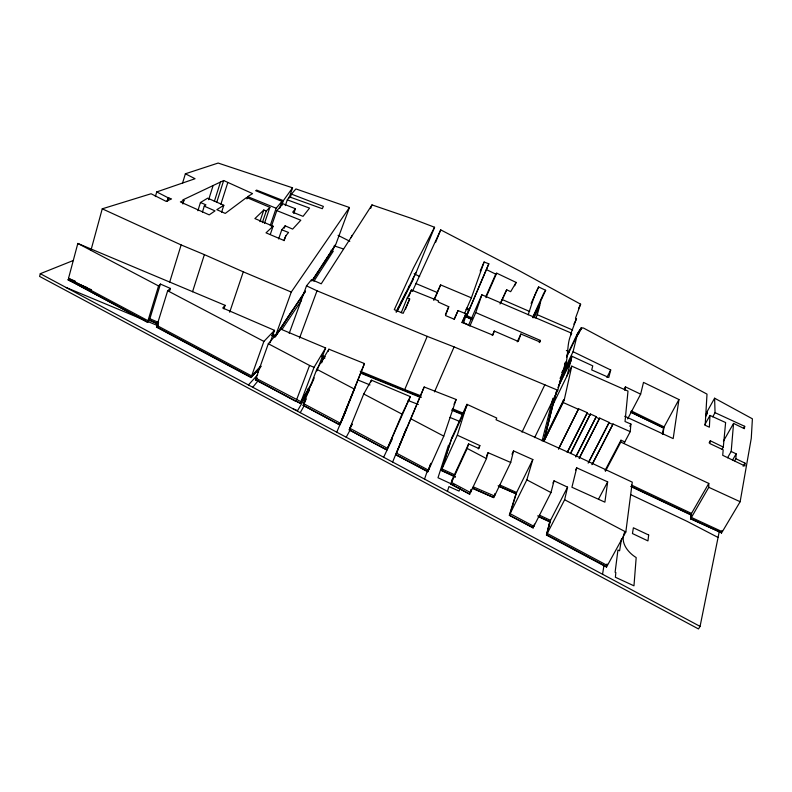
<?xml version="1.0" encoding="UTF-8"?>
<svg xmlns="http://www.w3.org/2000/svg" width="792" height="792" viewBox="0 0 792 792"><rect width="100%" height="100%" fill="white"/><g stroke="black" fill="none" stroke-linecap="round" stroke-linejoin="round"><path stroke-width="1.19" d="M624.799 441.916L620.968 440.213L620.809 442.065L708.781 483.437L691.505 513.434L691.406 517.463L722.314 531.729L740.144 501.722L751.271 438.293L752.4 418.81L714.602 398.208L715.057 412.682L744.688 426.324L744.401 428.7L733.56 423.413L731.184 451.48L736.164 453.846L735.867 458.716L744.975 463.122L744.945 465.993L722.72 455.311L723.165 449.836L709.919 443.599L710.315 440.778L723.304 447.084L722.106 449.173M690.753 518.602L721.641 532.867L690.594 518.879L690.862 514.572L631.986 486.714M690.594 518.879L690.862 514.572M723.304 447.084L725.62 422.542L709.978 415.434L709.365 427.195L705.187 425.284L705.89 412.87L707.286 413.513L705.524 416.661M624.027 443.381L630.224 431.65L630.917 424.086L625.037 421.512L627.997 391.09L571.774 366.161L552.816 404.93L543.995 441.184L543.381 440.906L563.528 400.019L564.152 400.297L543.995 441.184M552.945 482.981L554.034 480.833L567.567 487.139L550.509 520.354L547.262 533.471L607.375 565.508L625.828 531.976L632.283 482.16L579.813 457.538L496.04 419.75L496.742 418.037L466.953 404.326L452.331 436.679L441.273 470.517L455.351 477.031M607.662 481.873L604.89 502.158L571.923 487.258L576.724 467.825L607.662 481.873L598.574 499.019M588.614 462.459L609.177 422.433L599.673 418.077L579.378 457.727M627.65 418.948L640.649 394.159L643.5 382.397L678.942 399.544L673.18 438.6L624.739 416.245M537.669 515.879L549.866 521.601L546.45 535.055L606.504 567.082L606.989 563.963M606.504 567.082L606.999 564.686M602.554 574.259L603.999 565.27M621.542 538.758L619.601 550.796L617.928 550.024L615.117 572.25L615.829 572.557L615.394 577.259L633.966 585.823L636.184 557.558C627.977 552.568 619.71 542.352 624.65 532.254M561.667 372.577C570.309 360.805 565.181 345.965 571.616 333.204L481.873 294.782L468.696 324.868M481.873 294.782L475.764 312.592L540.293 340.392L540.025 341.976L520.879 334.016L517.255 341.847M662.894 434.115L664.112 426.918L678.942 399.544M662.389 434.214L663.548 427.947L630.779 411.969M624.809 390.367L625.423 386.882L640.649 394.159M570.626 453.568L590.416 414.018L596.237 416.651L575.824 457.033M721.472 533.145L722.116 530.452M535.808 318.018C540.094 309.108 539.59 298.485 545.658 290.278L538.659 286.961C533.848 295.782 531.422 305.474 528.155 314.8M558.538 449.173L578.596 408.811L587.238 412.662L587.08 413.434L567.498 452.163M73.507 260.42L40.293 273.705L39.6 276.418L698.504 628.947L700.069 626.383L719.284 531.472M579.17 458.568L599.673 418.077M543.847 441.243L562.983 402.435L563.528 400.019M564.152 400.297L571.774 366.161M547.262 533.471L564.637 499.752L567.567 487.139M592.347 464.181L613.048 424.007L630.224 431.65M543.579 441.441L556.578 390.872M543.758 441.065L552.153 406.286M473.309 486.862L494.515 496.02L510.721 462.469L513.553 450.905L532.828 459.538L526.828 479.853L510.117 513.681L533.857 526.333L550.984 492.565L554.034 480.833M542.104 440.897L552.905 398.277M560.073 378.398L573.062 351.707L577.665 333.264L581.1 328.037L583.427 327.997L707.009 394.119L705.959 411.87L707.207 412.464L707.286 413.513M546.45 535.055L549.866 521.601M573.062 351.707L610.701 369.963L608.791 377.467L591.723 369.923L592.753 365.864L571.992 356.281L559.399 382.14M472.557 488.436L493.762 497.594L494.762 494M494.515 496.02L495.079 493.832M158.212 323.829L149.48 320.008L147.49 322.344L68.171 279.675L87.15 287.585M169.686 290.733L170.399 288.427L160.43 284.071L149.876 318.701L147.985 320.71L68.518 278.368L77.824 243.451L225.106 305.336L223.938 308.86M466.953 404.326L457.311 435.194L479.843 445.579L478.903 448.519L468.607 443.926L453.034 477.734L451.519 482.457L470.468 492.555L486.466 458.598L488.06 452.678L510.721 462.469M566.973 375.972L571.992 356.281M91.021 250.034L102.247 208.821L151.074 193.753L166.082 201.346L171.518 198.931L168.151 197.802L167.112 201.287M498.138 485.734L515.998 493.743L509.335 515.265L533.056 527.918L533.659 525.69M533.056 527.918L533.818 525.373M533.857 526.333L534.461 524.106M566.478 362.677L565.538 362.281L557.756 390.228L534.62 437.63M452.301 479.318L450.787 484.051L469.715 494.149L471.012 489.703M470.468 492.555L471.329 489.466M552.816 404.93L556.766 390.961M155.371 196.574L156.727 191.921L195.07 178.725L185.377 173.785L182.556 183.15M167.706 201.029L168.736 197.545M182.893 203.97L183.942 200.515L182.784 199.93L223.661 180.526L252.559 193.604L247.688 196.624L246.926 198.921M147.49 322.344L149.48 320.008M147.985 320.71L158.558 285.952L160.43 284.071M510.117 513.681L516.602 492.505L532.828 459.538M169.656 282.219L181.14 244.936L102.247 208.821M260.172 367.587L251.054 377.556L156.47 327.126L158.39 325.146M170.399 288.427L167.676 290.763L156.965 325.502L251.628 375.943L260.746 366.003M197.891 210.731L200.445 202.514L207.692 198.158L223.809 205.286L221.582 212.226M202.425 212.058L204.267 206.167L205.92 204.851L200.445 202.514M451.519 482.457L467.191 448.45L468.607 443.926M208.662 199.703L213.048 185.714M214.335 201.455L220.523 181.883M216.76 202.287L223.661 180.526M192.545 291.753L204.376 254.628L181.14 244.936M220.879 204.237L227.819 182.487M441.273 470.517L451.648 438.194L452.301 438.125L451.648 438.194M447.43 491.337L448.965 486.565L459.073 491.08L460.093 487.981M465.656 316.523L463.657 322.681L468.052 324.849M259.895 221.621L263.805 210.019L266.26 211.019L269.884 207.346L246.619 197.465L225.255 213.414L216.82 209.672L223.809 205.286M424.195 386.991L396.465 453.123L428.522 470.2L443.787 436.135L456.152 399.475L424.195 386.991L403.781 435.046M229.69 312.197L243.283 271.834L204.376 254.628M262.34 222.611L266.26 211.019M264.439 223.433L269.884 207.346M270.29 225.413L276.151 208.237L281.982 201.386L255.687 190.704L256.608 190.11L283.348 200.643L292.565 187.823L218.147 163.053L185.377 173.785M271.31 226.68L276.804 210.603L283.021 203.791L295.416 208.742L293.792 213.385M570.547 334.382L576.507 318.671L575.477 318.236L580.625 304.178L519.611 270.933L440.718 229.868L412.424 291.357M270.349 234.264L273.101 226.235L254.895 218.582L263.805 210.019M279.596 208.355L281.982 201.386M281.764 205.276L283.348 200.643M424.532 479.101L427.333 470.953M400.732 442.787L395.782 454.727L427.799 471.794L430.175 464.874M427.799 471.794L430.888 463.29M285.318 205.593L287.308 199.832L289.288 196.832L322.304 208.692L323.383 206.405L291.456 194.109L290.278 197.515M288.971 198.248L292.565 187.823M520.879 334.016L518.295 341.461L494.287 331.046L492.287 335.501M278.616 238.956L281.784 229.799L285.13 225.819L292.654 229.096L300.812 220.225L276.804 210.603M284.318 228.155L285.13 225.819M494.287 331.046L492.872 335.125L461.983 322.393L465.963 313.81L458.063 310.573L454.143 319.176L445.53 315.572L448.747 306.722L438.204 301.99L438.57 300.901L411.444 290.011L407.246 297.96L401.217 312.751M284.1 240.709L285.843 235.788L288.565 232.482L281.784 229.799M251.054 377.556L261.113 366.369M251.628 375.943L263.894 341.411L274.517 330.353L222.72 308.009L225.106 305.336M464.508 313.652L471.379 297.832L484.12 262.003L488.822 263.815L466.775 315.523L472.289 318.236M311.81 383.585L300.356 403.306L255.41 379.883L256.984 377.784M316.85 370.963L325.631 347.955L280.853 329.155L268.32 343.748L255.984 378.259L300.97 401.702L312.296 382.328M270.072 342.758L274.517 330.353M285.843 235.788L283.833 240.421L266.013 232.838L273.101 226.235M291.901 311.117L275.121 337.016L271.755 335.6M272.3 334.075L275.675 335.491L291.268 292.06L349.46 207.504L295.901 188.922L291.456 194.109M289.209 333.333L306.514 285.853L311.563 279.606L321.225 283.813L372.002 204.9L410.721 218.137L434.56 227.264L416.404 271.854L412.78 279.121M471.725 319.522L466.211 316.81L468.765 309.91L466.3 308.969M466.775 315.523L488.822 263.815M299.485 338.233L317.018 290.803L306.514 285.853M349.46 207.504L335.966 243.936L311.761 281.081M364.459 363.558L340.352 423.225L303.683 403.682L316.81 369.28L328.928 349.203L364.459 363.558L345.926 410.603M343.035 417.82L347.718 405.296M351.163 237.65L352.014 235.382M295.941 401.495L255.519 379.556M296.555 399.881L309.563 365.458L268.32 343.748M370.715 208.306L372.002 204.9M300.356 403.306L296.069 401.178M300.97 401.702L314.048 367.31L325.631 347.955M303.069 405.286L339.709 424.829L303.069 405.286L305.286 401.267M312.889 381.308L314.206 377.863M321.651 362.855L323.799 357.222M328.046 351.5L328.928 349.203M340.352 423.225L355.321 386.902M400.049 444.362L404.455 433.481M340.956 422.7L339.709 424.829M349.183 429.878L386.773 449.915L349.183 429.878L352.143 424.373M410.335 396.634L402.009 414.137L387.456 448.322L349.836 428.274L363.746 393.99L371.428 380.19L410.335 396.634L386.773 449.915M370.517 382.427L371.428 380.19M416.067 272.695L412.612 279.536M408.702 296.733L411.444 290.011M346.055 410.296L336.758 432.185M405.504 309.207L409.682 298.97L407.246 297.96M435.57 242.431L440.718 229.868M341.6 421.096L346.559 409.028M406.464 428.175L392.624 462.043M433.699 300.307L440.609 284.892L471.379 297.832M434.422 299.673L440.609 284.892M360.212 371.21L404.732 389.575L427.215 336.372L454.093 346.906L557.756 390.228M445.421 314.533L448.747 306.722M395.782 454.727L427.947 471.478M454.232 319.483L458.063 310.573M480.2 271.062L484.12 262.003M462.092 322.7L465.963 313.81M468.765 309.91L466.112 309.385M466.211 316.81L471.913 319.097M434.491 391.901L454.093 346.906M469.844 326.096L475.764 312.592M485.902 296.426L495.723 274.111L496.703 273.181L516.156 282.427L514.661 285.763M485.932 297.673L496.703 273.181M454.004 404.257L456.152 399.475M500.009 303.98L506.672 289.763L510.662 291.684L516.156 282.427M501.227 301.94L506.672 289.763M467.478 404.554L452.846 436.907L452.331 436.679M457.311 435.194L441.995 468.933L454.063 474.517M409.682 298.97L403.158 313.335L394.287 309.672L413.394 268.142L434.56 227.264M531.095 303.415L538.659 286.961M450.787 484.051L469.715 494.149M532.541 317.552L541.332 298.574M532.966 317.691L539.055 304.534M541.599 299.049L545.658 290.278M533.313 317.414L540.431 302.059M534.075 317.82L539.708 305.672M478.279 448.935L479.843 445.579M383.645 457.251L392.416 438.679M539.243 342.619L540.293 340.392M486.526 455.935L488.06 452.678M578.487 308.632L580.625 304.178M522.007 432.194L544.876 384.684M573.883 324.136L576.507 318.671M511.959 454.222L513.553 450.905M570.557 335.402L571.616 333.204M493.762 497.594L472.705 488.129M566.706 355.865L577.665 333.264M566.636 357.043L579.318 330.878M578.14 333.927L580.833 328.383M577.328 335.798L581.259 327.997M578.695 333.452L581.377 327.918M580.615 330.096L581.684 327.878M564.468 364.478L565.538 362.281M558.736 385.258L570.893 360.301M557.954 387.555L571.181 360.429M515.998 493.743L499.108 486.535M509.335 515.265L533.214 527.601M409.405 285.655L397.713 309.118M401.653 301.019L396.178 312.157M397.178 311.345L413.563 278.833M558.657 448.599L578.596 408.811M408.88 286.942L413.127 278.269M567.151 452.39L587.238 412.662M606.919 377.428L610.701 369.963M570.834 452.638L590.416 414.018M396.208 311.81L398.257 307.781M575.992 456.331L596.237 416.651M401.287 301.91L405.672 293.179M575.616 469.973L576.724 467.825M624.304 389.04L625.423 386.882M588.129 463.132L609.177 422.433M591.941 464.676L613.048 424.007M605.029 470.507L620.968 440.213M605.385 471.349L620.809 442.065M629.779 426.254L630.917 424.086M663.548 427.947L630.64 412.226M346.193 437.224L350.203 429.888M349.836 428.274L352.103 424.126M706.335 413.048L714.602 398.208M706.038 414.553L707.207 412.464M704.692 424.888L709.978 415.434M712.721 416.849L715.057 412.682M304.643 404.88L300.247 412.662M709.127 442.877L710.315 440.778M306.346 398.98L303.683 403.682M723.433 441.144L733.56 423.413M691.406 517.463L708.791 487.318L708.781 483.437M743.49 428.403L744.688 426.324M727.551 457.766L731.184 451.48M732.521 460.122L736.164 453.846M734.639 460.825L735.867 458.716M743.124 466.28L744.975 463.122M333.828 247.866L335.62 244.876L332.987 249.183M333.115 248.837L322.71 265.043M303.871 293.802L305.375 291.456M305.514 291.09L301.217 297.752M331.185 251.896L312.88 280.022M282.031 329.383L301.514 300.257M275.705 336.115L296.287 304.95M275.675 335.491L304.385 292.387M313.86 281.269L333.323 251.084L331.026 250.302M313.008 279.665L318.097 271.923M296.149 305.326L298.089 302.227M297.95 302.603L301.356 297.376M295.416 208.742L292.674 212.197L303.039 216.345L309.543 208.108L287.308 199.832M252.757 387.278L257.905 380.982M255.41 379.883L256.875 378.101M248.421 384.962L257.687 374.745M156.47 327.126L158.291 325.462M183.942 200.515L180.348 201.92L209.217 214.87L215.038 210.89L204.267 206.167M334.175 245.857L343.55 249.005M466.666 308.118L469.131 309.058M404.732 389.575L420.76 395.782M421.473 397.218L360.924 372.666M420.116 397.267L360.726 373.161M408.078 400.505L418.344 404.474M247.688 196.624L276.151 208.237M369.983 384.942L357.974 380.012M463.597 413.365L452.539 408.771M321.938 355.469L325.354 356.875M463.152 414.355L452.103 409.751M321.552 356.479L323.829 357.42M462.934 414.84L451.885 410.236M322.502 357.449L324.779 358.38M459.895 421.542L449.985 417.424M293.159 408.87L297.554 410.682L309.553 390.03L307.296 389.09M317.018 290.803L427.215 336.372M309.563 365.458L314.048 367.31M68.518 278.368L75.22 281.16M68.082 280.002L91.535 289.763M66.082 287.496L145.045 320.364M147.322 321.314L157.568 325.571M415.661 283.437L437.006 292.416M243.283 271.834L291.268 292.06M271.903 335.194L275.269 336.61M537.332 314.731L572.646 330.026M502.029 299.465L529.68 311.503M449.024 445.361L448.51 445.144L437.996 477.744L454.489 485.387M149.876 318.701L158.618 322.532M149.381 320.324L158.113 324.156M562.983 402.435L578.487 409.345M587.08 413.434L590.268 414.86M499.851 484.991L516.602 492.505M596.099 417.285L599.514 418.839M609.117 422.809L612.919 424.552M255.905 371.507L258.123 372.527M708.791 487.318L740.144 501.722M441.421 470.2L455.499 476.725M539.411 515.147L550.509 520.354M538.619 516.711L549.707 521.908M631.491 485.05L691.505 513.434M630.719 486.466L690.703 514.849M630.521 494.545L686.991 521.294L718.077 537.461M486.704 269.735L495.723 274.111M631.323 410.939L664.112 426.918M338.055 235.353L349.817 241.283M414.157 273.725L419.671 276.507M566.339 350.46L569.428 352.024M156.727 191.921L168.151 197.802M77.824 243.451L158.558 285.952M167.676 290.763L263.894 341.411M316.81 369.28L354.103 388.912M363.746 393.99L402.009 414.137M411.187 418.958L443.787 436.135M467.191 448.45L486.466 458.598M526.828 479.853L550.984 492.565M564.637 499.752L625.828 531.976M68.171 279.675L147.589 322.017M156.569 326.809L251.173 377.24M546.609 534.739L606.682 566.765M40.293 273.705L700.069 626.383M648.678 535.016L647.945 540.896L632.452 533.551L633.382 527.789L648.678 535.016"/></g></svg>
